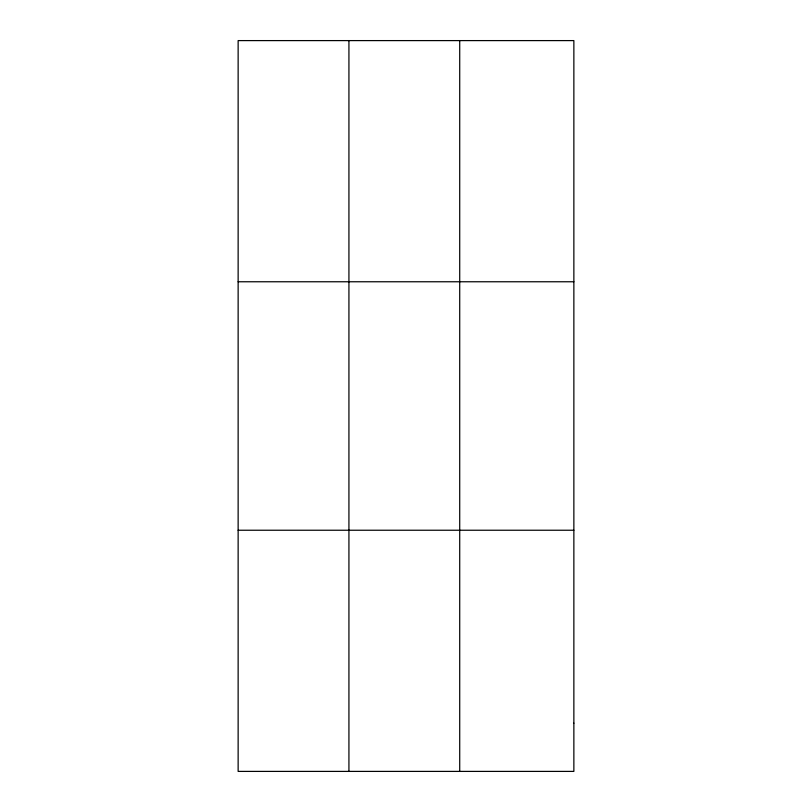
<?xml version="1.0" encoding="UTF-8"?>
<svg xmlns="http://www.w3.org/2000/svg" width="812" height="812" viewBox="0 0 812 812"><rect width="100%" height="100%" fill="white"/><g stroke="black" fill="none" stroke-linecap="round" stroke-linejoin="round"><path stroke-width="1.22" d="M348.927 40.6L348.927 771.4M459.714 40.6L459.714 771.4M238.139 281.764L573.861 281.764M238.139 530.236L573.861 530.236M573.861 723.167L573.861 771.4L238.139 771.4L238.139 40.6L573.861 40.6L573.861 723.167"/></g></svg>
